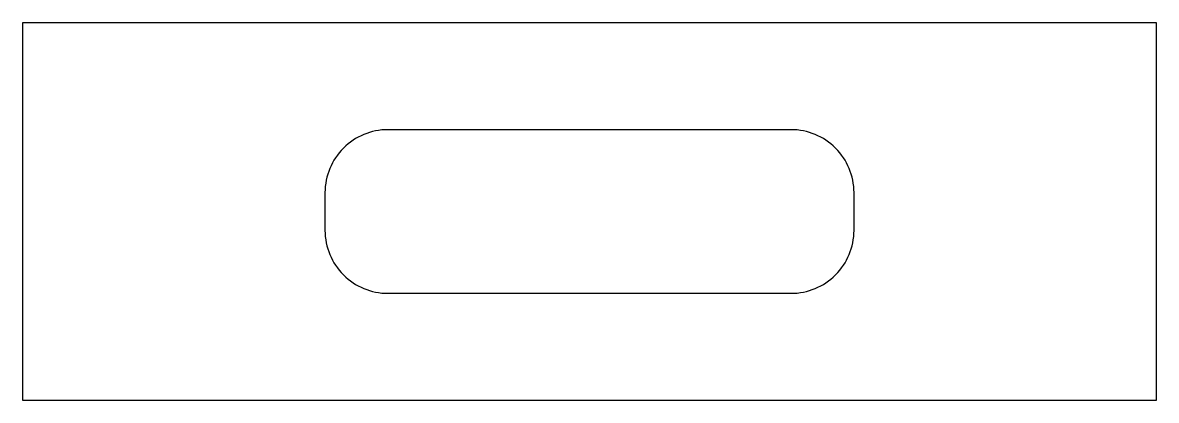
# Model space of a CAD drawing. Header units: millimetres. Extents: x 0 to 18, y 0 to 6.
import ezdxf

# ---------------------------------------------------------------- set-up
doc = ezdxf.new("R2010")
doc.units = ezdxf.units.MM
doc.layers.get('0').update_dxf_attribs({"linetype": 'CONTINUOUS'})

msp = doc.modelspace()

# ---------------------------------------------------------------- linework, layer by layer
msp.add_lwpolyline([(18, 0), (0, 0), (0, 6), (18, 6)], close=True)
msp.add_lwpolyline([(12.2, 4.3), (5.8, 4.3, 0.414214), (4.8, 3.3), (4.8, 2.7, 0.414214), (5.8, 1.7), (12.2, 1.7, 0.414214), (13.2, 2.7), (13.2, 3.3, 0.414214)], format="xyb", close=True)

doc.saveas('drawing.dxf')
